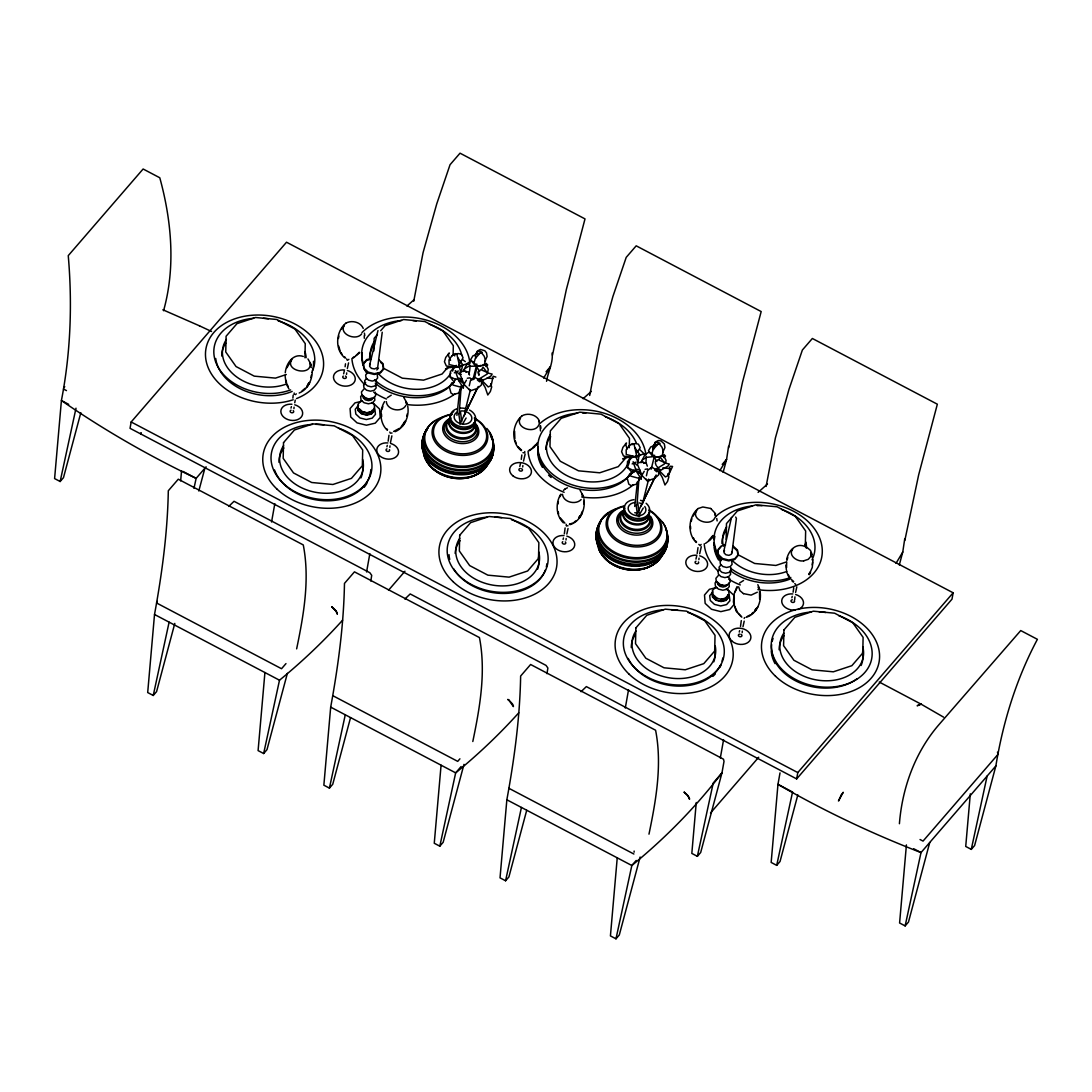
<?xml version="1.0" encoding="UTF-8"?>
<svg xmlns="http://www.w3.org/2000/svg" width="1092" height="1092" viewBox="0 0 1092 1092"><rect width="100%" height="100%" fill="white"/><g stroke="black" fill="none" stroke-linecap="round" stroke-linejoin="round"><path stroke-width="1.5" d="M461.343 385.476L461.288 388.684L458.654 393.079L453.303 394.54L450.982 393.038L449.372 387.073L452.006 382.664M304.941 357.794L305.255 343.652L294.936 329.047L276.74 319.478L255.528 317.499L236.978 323.642L226.085 336.254L225.744 351.965L236.049 366.557L254.245 376.139L275.471 378.119L286.281 374.529M373.873 350.86L374.147 338.288L377.423 334.507M453.112 355.105L453.317 345.686L443.011 331.081L424.815 321.512L403.603 319.533L385.053 325.675L380.698 330.712M629.279 447.761L629.483 438.329L619.178 423.737L600.982 414.155L579.756 412.175L561.22 418.318L550.313 430.93L549.972 446.642L560.292 461.247L578.487 470.816L599.699 472.795L618.249 466.653L626.972 456.565M726.139 539.298L726.48 523.587L737.387 510.974L755.923 504.832L777.135 506.811L795.345 516.38L805.65 530.985L805.309 546.696M634.083 852.169L634.138 851.05M546.532 381.299C547.911 372.154 553.521 362.353 552.047 353.03M723.136 472.331L726.603 459.336L728.541 446.355M899.303 564.973L902.77 551.979L904.708 538.998M454.722 355.924L454.804 354.709M635.885 455.555L635.817 456.77L639.789 454.586L634.971 447.829M459.186 413.677L461.152 386.841M637.018 504.763L638.984 477.914M293.175 395.14L292.888 398.102M794.662 599.808L794.949 596.86M296.642 648.866C303.685 614.905 309.991 579.456 303.276 544.935L178.283 479.197L168.304 490.758C167.581 532.323 161.998 573.641 154.518 614.482L147.693 692.546L153.249 695.467L156.579 691.618L174.802 623.409M180.658 480.876L181.545 470.693M264.919 672.535L258.094 750.6L263.65 753.521L266.98 749.672L287.373 673.341M472.809 741.509C479.852 707.548 486.158 672.112 479.443 637.578L354.45 571.853L344.471 583.401C343.748 624.965 338.165 666.284 330.685 707.125L323.86 785.189L329.415 788.11L332.746 784.261L350.532 717.676M441.072 765.192L434.261 843.256L439.817 846.177L443.147 842.328L463.977 764.373M648.976 834.165C656.019 800.204 662.325 764.755 655.596 730.234L530.616 664.496L520.638 676.044C519.915 717.608 514.332 758.94 506.852 799.781L500.027 877.845L505.582 880.766L508.913 876.917L526.699 810.332M617.239 857.834L610.428 935.899L615.984 938.82L619.3 934.97L640.13 857.015M696.259 802.497L691.823 853.412L697.365 856.333L700.695 852.47L721.962 772.89L724.01 761.411L723.505 759.213L586.363 686.595L581.04 691.7M906.415 844.908L899.59 922.986L905.145 925.907L908.476 922.058L929.742 842.478M970.31 793.843L965.724 846.45L971.279 849.385L974.61 845.522L995.863 765.942C1003.002 721.935 1016.379 678.746 1037.4 639.325L1020.733 630.562L939.161 724.419C915.232 751.883 902.238 787.66 899.412 823.723M463.349 387.851L457.985 379.429L456.169 378.951L452.02 383.879L453.139 385.107L463.349 387.851L463.813 382.882M514.591 431.135L514.851 438.67M641.181 478.938L635.803 470.515L633.988 470.024L629.852 474.965L630.958 476.18L641.181 478.938L641.632 473.955L637.742 472.044M734.056 596.751L734.329 604.285M786.677 562.462L786.581 567.663M652.77 449.522L655.2 442.151L658.258 440.526L660.96 440.881L664.346 443.953L664.932 447.611L662.789 452.17M293.925 408.654L294.076 407.166M346.546 374.365L346.696 372.877M388.97 435.298L388.165 441.195M389.844 447.324L389.994 445.85M521.826 454.982L521.266 459.404M522.699 467.007L522.863 465.533M565.124 527.955L564.332 533.851M566.011 539.98L566.161 538.492M697.993 547.624L697.187 553.535M698.866 559.664L699.03 558.176M741.291 620.597L740.485 626.494M742.178 632.623L742.328 631.149M456.906 415.356L459.787 389.052M634.725 506.442L637.428 481.777M312.244 372.563C311.752 380.958 307.248 389.707 299.194 393.011M759.622 599.139L759.513 591.577M812.243 564.851L812.557 562.243M345.509 363.813L345.099 366.762M793.747 587.783L793.106 592.205M377.764 366.844L382.227 332.227M731.927 553.016L736.404 518.413L735.694 517.035M413.759 301.174L423.068 252.648L436.732 203.917L450.041 164.728L460.032 153.18L585.012 218.905L566.338 289.571L552.484 355.2M589.707 395.481L599.235 345.304L612.885 296.56L626.207 257.371L636.199 245.823L761.179 311.561L742.492 382.214L728.651 447.857M766.093 486.472L775.402 437.947L789.052 389.216L802.374 350.027L812.366 338.479L937.346 404.204L918.659 474.87L904.818 540.499M80.835 412.694L63.486 477.654L60.156 481.504L54.6 478.583L61.411 400.518C70.666 352.866 72.427 303.945 68.25 255.637L143.12 169.001L159.787 177.764C171.621 220.816 175.73 267.267 163.568 310.715M390.404 442.902L391.878 435.858M131.163 421.99L130.044 428.323L796.655 778.91L952.006 599.139L953.139 592.806L286.514 242.219L131.163 421.99L797.788 772.576L796.655 778.91M271.553 521.99L274.829 503.658M366.584 571.962L369.847 553.63M370.802 581.04L371.717 575.347L369.86 572.74L234.029 501.296L228.719 506.415M546.969 673.682L547.884 667.99L546.027 665.397L410.196 593.952L404.886 599.058M625.293 708.026L628.555 689.694M720.324 757.998L723.587 739.666M780.016 772.877L777.968 784.356L771.157 862.434L776.699 865.355L780.029 861.506L797.829 794.908M386.322 401.61C387.005 410.169 401.856 413.226 405.951 405.255M562.489 494.267C563.199 502.211 575.689 505.309 581.121 499.563M487.755 371.962L488.247 369.328L485.872 364.605L482.705 365.097M665.588 463.035L666.079 460.415L663.704 455.692L654.545 457.671L656.824 461.561M294.731 402.757L295.263 400.068M347.338 368.468L348.58 362.885M523.505 461.111L525.129 454.108M566.816 534.084L568.045 528.501M699.672 553.767L701.296 546.764M742.983 626.726L744.212 621.157M795.59 592.437L796.832 586.868M285.258 372.727C286.049 363.895 292.984 352.88 303.289 356.456M296.314 393.857L295.372 394.662M310.879 377.573L311.37 375.157M338.424 338.479L338.916 336.077M370.038 364.114L369.587 366.366L371.444 368.359L374.515 368.946L376.999 367.786M389.789 432.077L390.349 433.169L392.055 432.992M406.811 416.243L407.289 413.841M557.889 504.095L558.381 501.692M698.812 544.403L700.313 545.672L701.105 544.403M724.487 550.518L724.023 552.77L725.88 554.763L728.951 555.35L731.449 554.19L731.899 551.938M810.878 556.319L810.947 552.552L812.134 557.289M60.156 481.504L76.003 408.19M193.966 488.356L196.137 478.364L206.115 466.816M153.249 695.467L169.11 622.153M263.65 753.521L279.497 680.207A820.351 599.972 10.1 0 0 342.601 620.174M329.415 788.11L345.277 714.796M439.817 846.177L455.664 772.863L461.124 766.543M505.582 880.766L521.43 807.452M615.984 938.82L631.831 865.506L636.199 860.455M697.365 856.333L713.226 783.005L721.962 772.89A820.351 599.972 10.1 0 1 631.831 865.506L506.852 799.781M776.699 865.355L792.56 792.028L777.968 784.356A820.351 599.972 10.1 0 0 921.006 852.579L995.863 765.942M905.145 925.907L921.006 852.579L913.704 848.743M971.279 849.385L987.127 776.057M369.587 365.274L377.982 330.521M467.54 408.422L468.277 405.159M474.228 379.088L476.835 367.676M723.75 551.46L731.49 517.471M469.26 385.831L470.447 380.603L474.474 377.149L478.132 379.197M646.409 475.812L647.611 470.584L651.624 467.144L655.282 469.178M344.321 370.925L343.625 373.805M520.488 463.568L519.792 466.448M696.655 556.21L695.959 559.104M382.214 409.036L382.814 406.497M691.25 521.375L691.85 518.823M786.636 559.896C787.878 551.774 795.017 542.847 804.149 546.15M787.168 560.046L787.769 557.507M291.004 408.094L291.373 406.647M386.923 446.764L387.291 445.331M464.605 412.817L470.42 389.68M472.918 379.77L476.658 364.892M563.09 539.421L563.458 537.974M642.424 503.903L648.662 479.115M651.16 469.191L654.477 455.978M739.257 632.063L739.625 630.63M791.877 597.774L792.232 596.341M198.799 490.99L204.873 468.25M668.318 475.457L669.642 471.703L669.478 467.745L670.311 466.257L672.576 466.448L668.318 475.457L665.383 476.931L659.705 471.075L660.537 469.574M286.896 367.813L291.796 359.405C284.22 371.13 312.476 376.699 310.087 362.858L311.261 367.595M735.148 591.796L737.387 587.141M395.113 431.695C404.709 427.654 409.568 416.052 407.725 406.128M581.272 513.786L582.295 511.411M569.915 524.665C580.439 521.635 585.803 509.022 583.892 498.771M746.082 617.321C756.606 614.291 761.97 601.665 760.046 591.427M809.24 574.529L812.271 567.417L813.049 559.595M475.238 355.61L477.381 351.064L480.439 349.44L484.862 350.764L486.527 352.866L487.1 356.538L484.957 361.083M478.241 386.486L459.868 424.037M656.115 474.979L636.199 515.52M464.018 415.916L477.108 388.656M654.64 455.255L653.999 456.565L646.45 457.371L642.396 459.896L641.127 462.462L644.922 454.641L648.976 452.102L652.743 454.204M641.168 505.896L654.995 477.122M156.798 602.197L157.221 601.378M483.387 379.593L482.555 381.081L488.22 386.95L491.154 385.462L493.147 376.276L495.85 377.068M841.372 794.771L838.479 800.996L843.201 792.287L841.441 794.812M384.589 401.556C379.265 410.237 379.62 422.891 387.21 430.18M560.756 494.198C555.432 502.88 555.787 515.547 563.376 522.822M559.937 496.737L561.22 494.499M692.792 516.42L696.737 510.414C690.294 519.969 710.837 527.436 714.987 517.594M736.909 586.854L734.029 594.184L733.414 602.006L736.117 611.056L741.086 616.598M462.776 423.792L466.107 418.018M638.274 516.666L643.27 508.012M462.216 379.702L461.261 381.313L464.086 384.138L466.434 380.193M640.035 470.775L639.079 472.386L641.905 475.225L644.253 471.28M639.12 479.77L636.472 484.166L631.121 485.626L628.801 484.125L627.19 478.146L629.838 473.751L634.534 471.935M341.755 328.883L344.403 325.129C338.411 333.838 355.76 341.427 361.657 333.947M306.688 386.527L309.186 382.459L307.944 384.493M346.614 358.899L347.338 360.319L348.894 359.336M403.863 423.164L405.105 421.143L401.078 426.986M538.82 424.938C534.63 434.698 514.236 427.586 520.57 417.772L519.082 419.628M529.347 450.723L534.316 447.092L537.073 443.325M579.92 515.997L578.774 517.854L580.029 515.82M705.514 543.379L710.482 539.735L713.24 535.981M756.087 608.64L754.941 610.51L756.196 608.462M810.906 556.265L808.271 559.322L803.726 560.824M808.803 574.174L810.046 572.153M307.098 386.909L309.678 382.719M403.016 425.593L405.596 421.403M535.872 445.277L537.155 443.202M579.183 518.236L581.763 514.045M712.885 535.503L708.517 540.663M712.039 537.919L713.322 535.844M755.35 610.892L757.93 606.702M809.158 574.651L810.537 572.413M481.804 369.192L483.087 367.13L487.414 372.959L492.137 374.065L490.84 376.112L485.981 378.815L482.773 380.152L481.176 378.938M658.967 459.172L660.25 457.125L664.564 462.953L669.287 464.045L668.004 466.107L658.749 471.444L662.325 477.463L664.96 484.985L667.526 481.504L668.85 476.931L667.785 473.778M636.595 453.166L640.212 447.706L638.37 444.13L635.23 443.529L631.954 444.69M448.348 366.98L446.997 368.987L445.536 368.973L448.198 367.717L458.681 366.816L462.639 364.592L457.807 357.848M625.511 456.961L624.146 458.981L622.686 458.968L625.347 457.698L635.831 456.797L638.11 462.38M456.36 365.356L453.508 367.335L446.341 366.011L444.444 361.725L445.754 357.371L449.385 353.044L448.375 353.822L448.635 356.047L450.546 360.333M791.168 550.955L792.656 549.099C787.769 555.446 797.419 562.148 803.753 560.824M64.141 387.455L64.756 386.677M359.309 352.238L356.197 355.364M359.718 352.634L353.18 358.08M367.608 372.713L365.656 374.965L365.984 377.805L368.482 380.139L372.195 381.067L375.689 380.248L377.641 377.996L377.313 375.157M366.584 378.474L364.619 380.739L364.96 383.579L367.458 385.899L371.171 386.841L374.665 386.022L376.617 383.756L376.276 380.917M365.643 382.432L363.595 384.807L363.95 387.783L366.571 390.226L370.461 391.195L374.119 390.335L376.167 387.96L375.825 384.998M376.822 369.956L378.474 368.031M363.786 389.23L361.466 391.919L361.862 395.29L364.824 398.048L369.233 399.167L373.382 398.184L375.703 395.495L375.307 392.137M362.175 394.772L360.633 396.56L361.029 399.931L364.005 402.702L368.4 403.808L372.549 402.839L374.87 400.15L374.474 396.778M360.633 401.228L357.903 404.395L358.367 408.367L361.875 411.643L367.062 412.94L371.962 411.793L374.706 408.626L374.228 404.654L371.894 402.47M358.545 405.46L355.255 409.268L355.815 414.045L360.032 417.977L366.27 419.546L372.167 418.168L375.457 414.359L374.897 409.568M373.095 398.048L371.444 399.959L368.495 400.655L365.356 399.863L363.254 397.897L362.967 395.509M372.508 410.005L370.952 411.793L366.803 412.762L362.407 411.657L359.432 408.899M373.778 410.701L371.212 413.663L366.625 414.742L361.752 413.527L358.476 410.455L358.026 406.729M448.621 366.434L442.083 374.01L423.532 380.152L402.32 378.173L384.125 368.591M285.981 663.595L281.545 668.727L156.566 602.989M546.068 371.744L550.436 366.694A820.351 599.972 10.1 0 1 543.652 378.023M388.534 590.226L404.955 571.225M535.462 444.894L532.35 448.007M459.923 758.817L457.712 761.37L332.732 695.645M722.235 464.387L726.603 459.336A820.351 599.972 10.1 0 1 719.819 470.666M718.809 549.344L721.007 546.805M722.044 559.118L720.092 561.384L720.433 564.209L722.931 566.543L726.63 567.485L730.125 566.652L732.09 564.4L731.749 561.561M721.02 564.878L719.068 567.144L719.396 569.983L721.894 572.317L725.607 573.245L729.101 572.426L731.053 570.16L730.725 567.321M720.092 568.836L718.031 571.212L718.386 574.187L721.007 576.631L724.897 577.6L728.569 576.74L730.616 574.378L730.261 571.403M718.222 575.634L715.902 578.323L716.297 581.695L719.259 584.466L723.668 585.571L727.818 584.589L730.138 581.913L729.743 578.542L727.763 576.699M716.611 581.176L715.069 582.964L715.465 586.336L718.44 589.107L722.836 590.212L726.985 589.243L729.306 586.554L728.91 583.183M715.069 587.633L712.339 590.799L712.803 594.785L716.311 598.047L721.498 599.358L726.398 598.198L729.142 595.031L728.664 591.059L726.33 588.875M712.98 591.864L709.691 595.672L710.264 600.45L714.468 604.381L720.706 605.951L726.603 604.572L729.906 600.764L729.333 595.973M727.545 584.466L725.893 586.377L722.931 587.059L719.805 586.281L717.69 584.302L717.403 581.913M727.722 595.509L725.402 598.198L721.239 599.18M733.674 604.968L729.715 609.554L720.856 611.629L711.479 609.268L705.145 603.371L704.504 594.99L709.459 589.27L716.83 587.537M710.523 812.994L758.681 757.261M797.788 772.576L953.139 592.806M997.911 754.463L923.04 841.099L920.037 839.516M331.982 606.906C330.234 605.705 337.674 611.015 337.251 613.95M337.237 613.95L335.981 611.07M509.022 700.313L513.404 706.592C514.155 703.658 504.327 696.996 509.077 700.259M684.247 792.287L687.673 795.426L689.571 799.248C689.98 796.396 682.555 791.113 684.315 792.205M879.251 682.036L921.143 704.19C922.208 703.03 911.643 708.339 921.143 704.19L943.584 717.157M406.934 306.033L413.977 299.781M583.087 398.689L591.332 391.4M758.094 492.383L767.485 484.043M456.033 366.584L450.382 371.485L450.081 376.836L452.948 380.548M633.196 456.565L627.531 461.466L627.245 466.816L631.763 472.153M345.714 323.273C351.488 319.847 360.592 321.894 363.227 328.405M521.88 415.916C527.654 412.489 536.745 414.537 539.393 421.048M565.178 488.888L567.417 487.824M698.047 508.572L702.811 506.975L710.728 508.476M345.741 323.246C335.817 331.558 334.398 349.809 345.113 358.04M294.198 393.011L294.171 394.321M305.159 388.302L302.047 390.922M387.319 397.693L391.25 395.181M521.908 415.888C511.971 424.215 510.565 442.451 521.28 450.682M563.472 490.335L565.219 488.861M566.284 524.337L566.257 525.648M698.075 508.544C688.451 516.68 686.964 533.524 696.232 542.506M739.639 582.991L743.584 580.48M757.288 592.219L751.119 595.113L743.488 593.639M744.184 618.454L744.526 617.594M751.828 613.622L753.398 612.284M399.495 428.323L393.611 431.449M574.133 522.249L575.661 520.98M649.603 480.589L647.501 481.149L640.936 474.46M485.79 366.475L487.687 364.974L486.117 363.377M663.608 457.562L665.506 456.047L663.936 454.463M655.255 461.67L658.08 459.691L664.55 462.517L664.427 463.991L654.572 470.01L656.893 471.826L657.548 468.891L659.991 470.12L656.783 466.243M459.241 381.122L461.356 379.688M569.56 524.228L569.369 524.269M352.948 357.548L354.668 356.634M529.115 450.191L530.821 449.276M750.3 614.892L747.297 616.407M572.426 523.164L569.778 524.092M568.017 525.812L566.516 525.812M454.34 372.836L458.34 370.993M632.159 463.923L636.158 462.066M632.773 456.347L630.657 457.316L623.491 456.006L621.594 451.706L622.904 447.351L626.535 443.038L625.539 443.802L627.067 448.894M458.804 367.158L465.342 364.25L468.973 364.441M635.953 457.138L642.492 454.245L646.136 454.422M455.896 354.313L458.08 353.549L461.22 354.136L463.063 357.726L458.736 365.561L460.96 372.399M786.677 561.861L775.866 565.451L754.654 563.472L737.851 554.627M371.13 358.558L366.707 359.596L363.418 363.404L363.991 368.181L368.195 372.113L374.447 373.682L380.344 372.304L383.633 368.495L383.06 363.704L378.856 359.787M370.993 359.364L366.571 360.401L363.281 364.209L363.841 368.987L368.059 372.918L374.297 374.488L380.193 373.109L383.483 369.301L382.923 364.51L380.808 362.558M371.771 398.184L368.809 398.88L365.683 398.089L363.568 396.123M362.394 401.133L355.009 402.866L350.068 408.585L350.709 416.967L357.029 422.863L366.421 425.225L375.266 423.15L380.221 417.417L379.579 409.05L373.259 403.139M725.579 544.963L721.157 546L717.853 549.808L718.427 554.6L722.631 558.517L728.883 560.087L734.779 558.708L738.069 554.9L737.496 550.122L733.292 546.191M467.294 378.255L469.847 377.832L471.908 379.729M645.113 469.328L647.665 468.905M481.122 365.342L476.726 366.584L479.593 371.662M478.187 372.822L478.924 375.334M655.337 462.803L656.074 465.315M653.985 455.978L652.361 455.951L648.484 450.668L650.75 446.942L660.032 443.407L657.739 442.178L655.282 442.779L653.016 446.505L653.63 449.194M461.288 374.351L459.432 374.256L455.282 370.693L457.739 377.873L462.175 379.115L461.384 381.449L459.063 379.948M487.073 378.05L492.915 378.542M662.776 467.908L670.065 468.536M634.766 512.694L637.168 513.158M723.245 585.285L720.119 584.493L718.004 582.527M459.923 380.958L461.725 381.449M795.59 584.302L794.73 583.565M162.872 309.773L199.577 325.866M199.331 325.757L211.534 331.477M455.705 379.347L449.877 376.726L450.395 375.907M634.943 471.143L627.695 467.799L628.214 466.98M63.459 389.025L66.475 390.608M68.714 404.354L61.411 400.518A820.351 599.972 10.1 0 0 196.137 478.364L183.006 471.457M508.886 788.288L633.879 854.026M154.518 614.482L279.497 680.207M330.685 707.125L455.664 772.863A820.351 599.972 10.1 0 0 518.755 712.817M473.669 362.421L471.157 361.029L467.103 363.554L463.308 371.376L464.578 368.823L468.632 366.298L480.767 366.038L484.193 364.837L485.503 360.387L484.247 356.306L481.968 353.358L480.166 353.003L475.32 358.408L474.01 362.858L476.221 365.479L476.808 364.168L474.542 364.878L470.666 359.582L472.918 355.856L482.214 352.32L479.92 351.092L477.463 351.706L475.197 355.419L475.798 358.121M636.895 471.034L639.216 472.536L640.021 470.188L635.571 468.959L633.114 461.779L637.264 465.342M806.674 547.16L810.441 550.368L812.257 554.681M710.742 508.49L715.547 513.704M743.502 593.652L739.912 590.635L738.656 586.8M522.959 452.675L524.72 452.839L524.747 451.542M792.15 581.19L793.365 582.009M793.707 581.531L791.55 579.675M521.621 450.204L518.14 446.846M344.253 356.729L345.468 357.562M564.933 523.164L560.414 518.058M331.913 606.988L335.954 611.097M639.857 449.686L644.198 453.876M462.708 359.691L465.315 361.643M469.669 390.076L463.977 384.343M733.155 546.996L737.359 550.928L737.919 555.705L734.629 559.514L728.733 560.892L722.494 559.322L718.29 555.391L717.717 550.614M727.695 589.557L734.015 595.454L734.356 598.32M713.881 595.304L716.843 598.061M695.618 540.99L696.587 542.028M738.929 613.963L741.864 617.089M580.029 490.24L583.469 496.328M403.863 397.597L407.302 403.671M386.595 428.665L387.551 429.702M307.944 358.913L311.384 365.001M657.111 470.202L658.845 472.153L658.572 474.965L654.545 478.419L647.556 480.78L645.822 478.828M479.948 380.207L481.681 382.173L481.408 384.985L477.395 388.424L470.406 390.8L468.673 388.834M737.605 612.462L734.807 606.647M693.27 537.742L694.294 539.503M340.936 352.443L341.973 354.204M288.916 388.861L286.896 385.162M757.821 584.657L759.636 588.97M788.26 574.597L789.188 576.426M788.738 576.767L786.895 572.577M287.401 384.903L288.329 386.732M997.433 752.197L997.801 752.92M515.342 441.032L516.175 443.27M340.008 350.614L338.684 346.014M647.324 466.134L646.246 463.158L642.628 462.285L638.356 462.626L637.4 464.237L641.905 475.225M469.505 375.047L468.427 372.085L464.81 371.212L460.537 371.539L459.582 373.15L464.086 384.138M759.117 589.175L758.326 586.827L758.64 588.834M715.806 516.202L715.028 513.923L715.328 515.874M582.951 496.519L582.173 494.185L582.473 496.191M490.636 383.797L491.687 386.95L490.363 391.509L487.796 394.99L485.176 387.469L481.599 381.449L482.828 380.139L480.371 378.869L479.729 381.831L477.409 380.016L487.278 373.996L487.401 372.522L480.93 369.697L478.091 371.69L479.074 374.583M406.784 403.876L406.006 401.542L406.306 403.535M643.557 462.298L643.87 463.418M465.724 371.212L466.052 372.331M558.162 511.629L558.64 514.004M286.077 380.303L286.554 382.678M286.036 382.882L285.026 375.375M786.404 570.147L785.885 565.069M716.748 518.454L717.13 520.925M540.581 425.812L540.963 428.269M540.049 425.962L540.472 430.917M538.875 421.266L539.175 423.218M364.414 333.156L364.796 335.626M636.131 505.146L637.332 513.54M458.736 413.472L460.182 423.546M637.605 501.665L639.543 516.612M460.455 411.684L461.739 421.648M728.432 594.594L728.746 597.242L726.016 600.409L721.116 601.555L715.915 600.245L712.421 596.983L711.943 593.011M727.927 594.621L728.227 597.106L725.661 600.081L721.061 601.16L716.188 599.931L712.912 596.874L712.475 593.147M373.996 408.176L374.31 410.838L371.567 414.005L366.666 415.151L361.479 413.841L357.971 410.578L357.507 406.606M690.526 526.385L690.663 528.978M381.49 414.059L381.64 416.653M583.715 501.283L583.77 503.89M364.25 335.667L364.305 338.274M293.202 410.619A1.802 1.324 10.1 0 1 293.052 412.558A1.802 1.324 10.1 0 1 290.431 412.066A1.802 1.324 10.1 0 1 291.045 410.21M294.744 404.791A10.975 8.026 10.1 0 1 300 418.291A10.975 8.026 10.1 0 1 281.804 414.81A10.975 8.026 10.1 0 1 291.933 404.245M293.188 399.768A59.5 43.516 10.1 0 1 205.46 354.504A59.5 43.516 10.1 0 1 292.683 322.877A59.5 43.516 10.1 0 1 296.519 398.566M292.165 391.414A49.386 36.118 10.1 0 1 215.711 358.476M313.5 361.302A49.386 36.118 10.1 0 1 312.449 370.707M286.991 383.797A42.206 30.876 10.1 0 1 236.677 376.931A42.206 30.876 10.1 0 1 226.399 339.448M304.955 351.556A42.206 30.876 10.1 0 1 306.156 357.685M221.744 356.06A42.206 30.876 10.1 0 1 225.744 343.093M290.608 389.912A50.846 37.196 10.1 0 1 217.417 365.888A50.846 37.196 10.1 0 1 253.644 318.318M263.431 318.277A50.846 37.196 10.1 0 1 268.373 318.796M278.201 320.925A50.846 37.196 10.1 0 1 311.834 372.29M633.524 484.616A59.5 43.516 10.1 0 1 581.736 496.983M564.141 492.301A59.5 43.516 10.1 0 1 528.064 451.132M539.325 424.065A59.5 43.516 10.1 0 1 602.975 412.858A59.5 43.516 10.1 0 1 645.918 454.873M646.054 456.415A59.5 43.516 10.1 0 1 645.795 463.254M632.486 471.171A49.386 36.118 10.1 0 1 630.698 473.914M628.555 476.535A49.386 36.118 10.1 0 1 571.58 487.032A49.386 36.118 10.1 0 1 538.192 446.86M551.132 477.518A49.386 36.118 10.1 0 1 548.58 475.143M542.451 467.39A49.386 36.118 10.1 0 1 537.769 450.095M545.823 449.399A42.206 30.876 10.1 0 1 550.709 436.663M629.593 457.685A42.206 30.876 10.1 0 1 628.337 465.192M630.043 457.084A42.206 30.876 10.1 0 1 577.204 479.729A42.206 30.876 10.1 0 1 550.436 434.316M633.565 470.993A50.846 37.196 10.1 0 1 548.498 470.434A50.846 37.196 10.1 0 1 577.682 413.172M582.596 412.981A50.846 37.196 10.1 0 1 585.844 413.049M605.337 416.775A50.846 37.196 10.1 0 1 636.39 443.079M638.82 454.531A50.846 37.196 10.1 0 1 638.11 461.015M521.621 468.741A1.802 1.324 10.1 0 1 521.935 470.857A1.802 1.324 10.1 0 1 519.137 470.311A1.802 1.324 10.1 0 1 520.256 468.482M794.348 600.614A1.802 1.324 10.1 0 1 793.515 602.402A1.802 1.324 10.1 0 1 791.086 601.419A1.802 1.324 10.1 0 1 792.342 599.808M795.618 594.485A10.975 8.026 10.1 0 1 803.453 601.965A10.975 8.026 10.1 0 1 797.924 609.513M795.276 610.073A10.975 8.026 10.1 0 1 781.79 602.061A10.975 8.026 10.1 0 1 792.806 593.939M775.047 663.636A49.386 36.118 10.1 0 1 771.252 650.982M856.851 678.896A49.386 36.118 10.1 0 1 801.037 683.319A49.386 36.118 10.1 0 1 771.648 644.594M772.181 641.454A49.386 36.118 10.1 0 1 773.095 638.397M862.789 646.805A42.206 30.876 10.1 0 1 816.584 679.961A42.206 30.876 10.1 0 1 783.783 633.169M779.128 649.767A42.206 30.876 10.1 0 1 784.07 635.503M862.503 651.992A42.206 30.876 10.1 0 1 861.138 665.465M838.683 615.629A50.846 37.196 10.1 0 1 860.892 676.303A50.846 37.196 10.1 0 1 778.678 665.615A50.846 37.196 10.1 0 1 811.042 612.025M819.205 611.889A50.846 37.196 10.1 0 1 825.77 612.503M345.454 376.085A1.802 1.324 10.1 0 1 345.987 378.05A1.802 1.324 10.1 0 1 343.366 378.064A1.802 1.324 10.1 0 1 343.284 376.098M347.365 370.502A10.975 8.026 10.1 0 1 352.607 384.002A10.975 8.026 10.1 0 1 334.425 380.521A10.975 8.026 10.1 0 1 344.553 369.97M454.682 394.116A59.5 43.516 10.1 0 1 407.234 404.572M386.459 399.03A59.5 43.516 10.1 0 1 373.71 392.151M364.66 384.63A59.5 43.516 10.1 0 1 351.897 358.476M361.943 332.61A59.5 43.516 10.1 0 1 426.781 320.202A59.5 43.516 10.1 0 1 469.901 363.772M469.97 365.465A59.5 43.516 10.1 0 1 468.946 373.996M449.931 386.309A49.386 36.118 10.1 0 1 375.266 383.21M366.584 373.082A49.386 36.118 10.1 0 1 364.933 370.052M363.09 365.301A49.386 36.118 10.1 0 1 362.244 352.634M369.615 358.272A42.206 30.876 10.1 0 1 374.542 344.007M453.385 366.557A42.206 30.876 10.1 0 1 452.62 371.075M453.63 365.943A42.206 30.876 10.1 0 1 452.265 370.325M450.9 373.041A42.206 30.876 10.1 0 1 416.871 389.298A42.206 30.876 10.1 0 1 377.968 373.205M370.72 359.172A42.206 30.876 10.1 0 1 374.269 341.66M454.422 381.968A50.846 37.196 10.1 0 1 374.501 379.88M363.486 363.964A50.846 37.196 10.1 0 1 401.515 320.529M412.94 320.625A50.846 37.196 10.1 0 1 416.243 321.007M429.17 324.119A50.846 37.196 10.1 0 1 461.848 355.378M462.489 365.137A50.846 37.196 10.1 0 1 461.001 371.512M389.407 449.604A1.802 1.324 10.1 0 1 388.711 451.351A1.802 1.324 10.1 0 1 386.268 450.641A1.802 1.324 10.1 0 1 386.964 448.88M390.663 443.475A10.975 8.026 10.1 0 1 395.918 456.975A10.975 8.026 10.1 0 1 377.723 453.494A10.975 8.026 10.1 0 1 387.851 442.929M366.939 483.278A49.386 36.118 10.1 0 1 364.127 487.346M370.816 469.546A49.386 36.118 10.1 0 1 327.464 500.805A49.386 36.118 10.1 0 1 274.529 469.983M278.938 462.271A42.206 30.876 10.1 0 1 283.865 447.993M362.694 467.526A42.206 30.876 10.1 0 1 360.933 477.955M362.599 459.295A42.206 30.876 10.1 0 1 316.38 492.451A42.206 30.876 10.1 0 1 283.579 445.659M338.479 428.119A50.846 37.196 10.1 0 1 360.346 489.093A50.846 37.196 10.1 0 1 277.9 477.354A50.846 37.196 10.1 0 1 312.476 424.406M315.752 424.324A50.846 37.196 10.1 0 1 323.901 424.788M721.266 664.277A49.386 36.118 10.1 0 1 720.024 667.171M715.342 673.928A49.386 36.118 10.1 0 1 712.885 676.357M720.311 665.506A49.386 36.118 10.1 0 1 674.447 685.913A49.386 36.118 10.1 0 1 628.187 658.435M722.795 657.998A49.386 36.118 10.1 0 1 722.071 661.097M631.258 647.556A42.206 30.876 10.1 0 1 635.271 634.588M714.632 649.781A42.206 30.876 10.1 0 1 713.813 661.834M715.274 646.136A42.206 30.876 10.1 0 1 667.676 677.559A42.206 30.876 10.1 0 1 635.913 630.958M687.714 612.421A50.846 37.196 10.1 0 1 714.359 672.931A50.846 37.196 10.1 0 1 631.381 664.127A50.846 37.196 10.1 0 1 663.172 609.814M671.334 609.677A50.846 37.196 10.1 0 1 677.9 610.292M741.086 634.356A1.802 1.324 10.1 0 1 741.413 636.472A1.802 1.324 10.1 0 1 738.601 635.926A1.802 1.324 10.1 0 1 739.734 634.097M565.287 541.946A1.802 1.324 10.1 0 1 565.247 543.816A1.802 1.324 10.1 0 1 562.721 543.584A1.802 1.324 10.1 0 1 562.762 541.714M566.83 536.117A10.975 8.026 10.1 0 1 572.085 549.617A10.975 8.026 10.1 0 1 553.89 546.137A10.975 8.026 10.1 0 1 564.018 535.585M545.399 569.969A49.386 36.118 10.1 0 1 502.511 593.447A49.386 36.118 10.1 0 1 453.658 568.809M449.74 559.418A49.386 36.118 10.1 0 1 449.017 554.654M546.86 563.772A49.386 36.118 10.1 0 1 546.314 566.912M455.146 553.398A42.206 30.876 10.1 0 1 460.032 540.649M538.465 557.125A42.206 30.876 10.1 0 1 537.646 569.178M538.765 551.938A42.206 30.876 10.1 0 1 492.547 585.094A42.206 30.876 10.1 0 1 459.746 538.301M511.547 519.765A50.846 37.196 10.1 0 1 538.192 580.289A50.846 37.196 10.1 0 1 455.214 571.485A50.846 37.196 10.1 0 1 487.005 517.171M495.167 517.035A50.846 37.196 10.1 0 1 501.733 517.649M902.77 551.979A820.351 599.972 10.1 0 1 895.986 563.322M715.492 516.721A59.5 43.516 10.1 0 1 817.034 532.719A59.5 43.516 10.1 0 1 757.903 589.639M740.308 584.943A59.5 43.516 10.1 0 1 728.678 579.156M718.222 571.143A59.5 43.516 10.1 0 1 704.231 543.775M790.854 578.719A49.386 36.118 10.1 0 1 730.316 570.707M720.665 561.015A49.386 36.118 10.1 0 1 714.25 544.226M714.359 539.503A49.386 36.118 10.1 0 1 714.891 536.363M718.618 560.032A49.386 36.118 10.1 0 1 714.113 547.461M713.963 545.891A49.386 36.118 10.1 0 1 713.936 542.751M721.948 543.57A42.206 30.876 10.1 0 1 725.948 530.603M804.954 544.239A42.206 30.876 10.1 0 1 805.555 547.324M787.196 571.293A42.206 30.876 10.1 0 1 731.408 559.691M723.395 546.014A42.206 30.876 10.1 0 1 726.603 526.958M805.964 542.151A42.206 30.876 10.1 0 1 806.36 548.211M790.813 577.422A50.846 37.196 10.1 0 1 730.603 568.318M721.416 559.322A50.846 37.196 10.1 0 1 752.224 505.978M757.125 505.651A50.846 37.196 10.1 0 1 762.011 505.692M781.503 509.418A50.846 37.196 10.1 0 1 812.038 559.8M698.43 561.93A1.802 1.324 10.1 0 1 697.733 563.677A1.802 1.324 10.1 0 1 695.304 562.967A1.802 1.324 10.1 0 1 695.986 561.22M699.699 555.801A10.975 8.026 10.1 0 1 704.941 569.301A10.975 8.026 10.1 0 1 686.759 565.82A10.975 8.026 10.1 0 1 696.873 555.255M657.712 560.66A32.078 23.451 10.1 0 1 625.73 569.273A32.078 23.451 10.1 0 1 599.508 549.522M665.574 528.624A35.545 26.003 10.1 0 1 649.03 559.363A35.545 26.003 10.1 0 1 603.89 548.007A35.545 26.003 10.1 0 1 607.875 514.086M656.565 561.138A30.945 22.632 10.1 0 1 654.285 563.404M651.583 565.397A30.945 22.632 10.1 0 1 603.371 556.169M662.953 553.753A33.729 24.666 10.1 0 1 626.917 568.686A33.729 24.666 10.1 0 1 597.297 542.806M663.881 524.324A34.93 25.539 10.1 0 1 651.16 556.388A34.93 25.539 10.1 0 1 605.446 546.737A34.93 25.539 10.1 0 1 608.626 512.653M657.657 517.226A34.93 25.539 10.1 0 1 663.049 523.068M649.18 509.295A12.899 9.432 10.1 0 1 636.54 520.079A12.899 9.432 10.1 0 1 624.433 506.988M649.522 510.264A28.064 20.53 10.1 0 1 653.371 542.587A28.064 20.53 10.1 0 1 610.373 535.203A28.064 20.53 10.1 0 1 624.419 505.951M666.884 536.049A35.995 26.331 10.1 0 1 626.59 564.1A35.995 26.331 10.1 0 1 600.245 523.3M666.939 538.138A35.859 26.222 10.1 0 1 629.265 565.137A35.859 26.222 10.1 0 1 597.461 528.951M666.68 533.783A36.05 26.358 10.1 0 1 626.74 563.254A36.05 26.358 10.1 0 1 601.283 521.266M649.467 512.68A12.967 9.487 10.1 0 1 634.711 520.775A12.967 9.487 10.1 0 1 624.215 507.848M649.194 515.424A13.186 9.637 10.1 0 1 632.527 523.245A13.186 9.637 10.1 0 1 624.883 508.299M649.167 516.311A13.309 9.732 10.1 0 1 634.015 524.624A13.309 9.732 10.1 0 1 623.245 511.356M660.824 557.37A33.183 24.27 10.1 0 1 627.9 569.341A33.183 24.27 10.1 0 1 598.634 548.539M666.966 543.174A35.695 26.099 10.1 0 1 626.344 565.451A35.695 26.099 10.1 0 1 597.461 529.879M649.644 515.847A16.926 12.381 10.1 0 1 644.376 531.804A16.926 12.381 10.1 0 1 621.908 527.504A16.926 12.381 10.1 0 1 623.259 510.797M644.785 506.511A8.954 6.552 10.1 0 1 640.649 515.41A8.954 6.552 10.1 0 1 628.623 510.565A8.954 6.552 10.1 0 1 634.861 502.511M639.462 502.948A8.954 6.552 10.1 0 1 641.591 503.794M662.735 522.331A34.384 25.143 10.1 0 1 649.494 555.705A34.384 25.143 10.1 0 1 603.071 542.096A34.384 25.143 10.1 0 1 616.311 508.736M648.58 514.796A15.397 11.261 10.1 0 1 643.789 529.32A15.397 11.261 10.1 0 1 623.341 525.402A15.397 11.261 10.1 0 1 624.583 510.21M649.221 510.496A26.781 19.588 10.1 0 1 652.606 541.168A26.781 19.588 10.1 0 1 611.752 534.37A26.781 19.588 10.1 0 1 624.324 506.347M650.559 516.42A18.182 13.295 10.1 0 1 644.894 533.565A18.182 13.295 10.1 0 1 620.775 528.951A18.182 13.295 10.1 0 1 622.222 511.001M646.136 503.275A12.776 9.35 10.1 0 1 644.13 517.458A12.776 9.35 10.1 0 1 625.443 511.984A12.776 9.35 10.1 0 1 633.933 499.699M640.499 500.313A12.776 9.35 10.1 0 1 643.543 501.542M649.617 516.939A14.81 10.824 10.1 0 1 633.21 529.047A14.81 10.824 10.1 0 1 622.754 511.793M666.666 532.186A35.722 26.126 10.1 0 1 627.982 561.561A35.722 26.126 10.1 0 1 600.928 520.898M475.129 417.772A12.899 9.432 10.1 0 1 459.2 427.914A12.899 9.432 10.1 0 1 453.808 411.507M474.256 418.059A28.064 20.53 10.1 0 1 479.675 450.832A28.064 20.53 10.1 0 1 436.077 443.352A28.064 20.53 10.1 0 1 451.774 414.196M488.247 463.704A33.729 24.666 10.1 0 1 452.893 477.149A33.729 24.666 10.1 0 1 423.437 452.921M474.733 422.208A13.309 9.732 10.1 0 1 459.978 433.087A13.309 9.732 10.1 0 1 450.573 417.581M475.047 418.645A12.967 9.487 10.1 0 1 460.674 429.238A12.967 9.487 10.1 0 1 451.515 414.141M489.011 431.531A34.93 25.539 10.1 0 1 478.132 464.455A34.93 25.539 10.1 0 1 431.79 455.596A34.93 25.539 10.1 0 1 434.589 421.116M486.336 465.151A32.078 23.451 10.1 0 1 454.804 478.228A32.078 23.451 10.1 0 1 425.47 457.985M467.553 412.271A8.954 6.552 10.1 0 1 470.188 422.017A8.954 6.552 10.1 0 1 457.166 422.072A8.954 6.552 10.1 0 1 456.797 412.312M460.824 410.988A8.954 6.552 10.1 0 1 465.424 411.411M486.8 428.405A34.384 25.143 10.1 0 1 477.491 463.431A34.384 25.143 10.1 0 1 429.634 451.378A34.384 25.143 10.1 0 1 442.274 417.199M488.233 462.953A33.183 24.27 10.1 0 1 485.858 467.226M484.821 468.523A33.183 24.27 10.1 0 1 449.604 476.999A33.183 24.27 10.1 0 1 423.819 453.794M493.366 445.031A36.05 26.358 10.1 0 1 450.846 471.334A36.05 26.358 10.1 0 1 427.245 429.743M475.184 418.959A26.781 19.588 10.1 0 1 478.132 449.904A26.781 19.588 10.1 0 1 437.114 442.055A26.781 19.588 10.1 0 1 451.924 414.51M474.761 422.809A18.182 13.295 10.1 0 1 471.717 441.646A18.182 13.295 10.1 0 1 446.096 436.745A18.182 13.295 10.1 0 1 450.627 418.195M490.076 434.439A35.545 26.003 10.1 0 1 456.893 469.423A35.545 26.003 10.1 0 1 428.105 427.45M469.505 410.005A12.776 9.35 10.1 0 1 472.577 424.501A12.776 9.35 10.1 0 1 453.139 422.686A12.776 9.35 10.1 0 1 456.811 408.831M459.896 408.176A12.776 9.35 10.1 0 1 466.461 408.79M474.16 422.645A14.81 10.824 10.1 0 1 461.083 437.783A14.81 10.824 10.1 0 1 448.716 420.27M482.527 469.601A30.945 22.632 10.1 0 1 480.248 471.867M477.545 473.86A30.945 22.632 10.1 0 1 426.931 460.333M475.607 424.31A16.926 12.381 10.1 0 1 470.324 440.267A16.926 12.381 10.1 0 1 447.87 435.967A16.926 12.381 10.1 0 1 449.222 419.26M474.542 423.259A15.397 11.261 10.1 0 1 469.751 437.783A15.397 11.261 10.1 0 1 449.303 433.879A15.397 11.261 10.1 0 1 450.546 418.673M492.929 451.651A35.695 26.099 10.1 0 1 453.453 474.133A35.695 26.099 10.1 0 1 422.863 439.967M493.256 450.778A35.859 26.222 10.1 0 1 452.443 473.164A35.859 26.222 10.1 0 1 423.423 437.414M493.379 447.324A35.995 26.331 10.1 0 1 451.61 472.386A35.995 26.331 10.1 0 1 425.375 432.951M490.854 436.595A35.722 26.126 10.1 0 1 455.801 470.311A35.722 26.126 10.1 0 1 427.805 428.255M474.761 421.335A13.186 9.637 10.1 0 1 461.861 432.364A13.186 9.637 10.1 0 1 449.481 418.973M283.524 442.629L283.183 458.34L293.502 472.932L311.698 482.5L332.91 484.493L351.46 478.351L362.353 465.724L362.694 450.013L352.388 435.421L334.193 425.853L312.981 423.873L294.43 430.002L283.524 442.629M459.691 535.271L459.35 550.982L469.669 565.588L487.865 575.156L509.077 577.136L527.627 570.993L538.52 558.381L538.861 542.669L528.555 528.064L510.36 518.495L489.134 516.516L470.597 522.659L459.691 535.271M635.858 627.927L635.517 643.638L645.822 658.23L664.032 667.799L685.244 669.778L703.78 663.649L714.687 651.023L715.028 635.312L704.722 620.72L686.513 611.151L665.301 609.159L646.764 615.301L635.858 627.927M783.933 629.947L783.592 645.672L793.898 660.264L812.107 669.833L833.319 671.812L851.856 665.683L862.762 653.057L863.103 637.346L852.797 622.754L834.588 613.185L813.376 611.192L794.839 617.335L783.933 629.947M653.153 449.481L651.828 453.931L654.04 456.552L658.585 457.125L662.011 455.91L663.322 451.46L662.066 447.379L659.8 444.43L657.998 444.075L653.153 449.481M141.059 432.978L140.65 433.988L141.073 432.992M451.692 356.142L449.003 359.91L449.099 364.551L459.841 367.089L456.797 353.958L455.036 353.603L451.692 356.142M628.856 446.137L626.166 449.89L626.262 454.531L636.991 457.07L633.961 443.953L632.2 443.598L628.856 446.137M512.708 475.675A10.975 8.026 10.1 0 0 531.026 473.751A10.975 8.026 10.1 0 0 517.895 462.626A10.975 8.026 10.1 0 0 512.708 475.675M775.484 676.207A59.5 43.516 10.1 0 0 876.139 670.802A59.5 43.516 10.1 0 0 809.923 607.534A59.5 43.516 10.1 0 0 775.484 676.207M276.781 488.902A59.5 43.516 10.1 0 0 377.436 483.497A59.5 43.516 10.1 0 0 311.234 420.229A59.5 43.516 10.1 0 0 276.781 488.902M629.115 674.201A59.5 43.516 10.1 0 0 729.77 668.782A59.5 43.516 10.1 0 0 663.554 605.528A59.5 43.516 10.1 0 0 629.115 674.201M732.186 641.291A10.975 8.026 10.1 0 0 750.491 639.366A10.975 8.026 10.1 0 0 737.359 628.241A10.975 8.026 10.1 0 0 732.186 641.291M452.948 581.545A59.5 43.516 10.1 0 0 553.603 576.139A59.5 43.516 10.1 0 0 487.387 512.871A59.5 43.516 10.1 0 0 452.948 581.545"/></g></svg>
